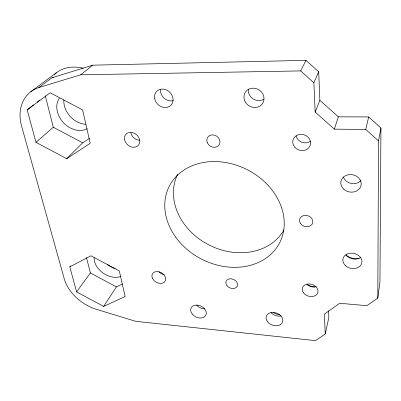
<?xml version="1.0" encoding="UTF-8"?>
<svg xmlns="http://www.w3.org/2000/svg" width="401" height="401" viewBox="0 0 401 401"><rect width="100%" height="100%" fill="white"/><g stroke="black" fill="none" stroke-linecap="round" stroke-linejoin="round"><path stroke-width="0.6" d="M325.251 333.988L324.349 314.133L339.707 303.271L366.755 305.682L377.802 298.149L378.529 140.921L380.95 128.039L368.659 116.942L338.344 116.831L319.868 100.28L318.695 71.824L305.998 60.361L92.756 65.173L51.95 77.779L38.877 87.523A44.025 33.729 45.9 0 0 21.619 126.23L64.24 278.725A37.674 26.526 33.6 0 0 96.045 309.231L135.723 321.326L315.497 340.639L325.251 333.988L328.835 317.597L328.559 310.875M380.95 128.039L379.947 281.863L377.802 298.149M378.529 140.921L365.767 129.448L368.659 116.942M365.767 129.448L334.369 129.152L338.344 116.831M334.369 129.152L315.186 112.044L319.868 100.28M315.186 112.044L313.863 82.776L318.695 71.824M38.877 87.523L80.651 74.807L300.665 70.912L305.998 60.361M70.566 265.898L69.809 266.865L76.611 291.903L103.633 306.414L116.41 286.9L122.485 284.018M76.611 291.903L90.385 272.951L86.431 257.412M33.544 104.927L27.178 109.879L36 142.355L66.676 158.671L82.701 142.841L89.478 138.38M36 142.355L53.298 127.232L45.293 95.779M80.651 74.807L92.756 65.173M36.972 102.26L39.91 99.974M27.178 109.879L50.195 92.756L82.586 109.909L90.205 143.322L66.676 158.671M30.772 91.749L56.406 72.751M69.809 266.865L90.967 255.788L119.313 270.956L125.142 296.534L103.633 306.414M53.298 127.232L82.701 142.841M90.385 272.951L116.41 286.9M300.665 70.912L313.863 82.776M314.93 286.946A15.564 12.125 16.6 0 1 307.296 284.705M281.136 315.933A8.476 6.321 20 0 1 270.986 312.569M164.285 274.7A7.213 5.373 30.1 0 1 158.941 271.843M310.354 141.297A8.822 7.905 17.6 0 1 296.133 135.889M139.618 140.245A8.175 6.697 41.7 0 1 130.841 132.811M316.364 286.665A7.88 6.095 16.8 0 1 306.75 284.103M204.716 308.895A8.095 5.94 26.1 0 1 196.635 305.061M360.9 257.362A9.464 7.544 12.1 0 1 346.178 254.81M360.95 180.565A10.05 8.642 9.5 0 1 351.146 183.437A10.05 8.642 9.5 0 1 343.351 176.991M284.013 229.883A60.04 49.418 27.1 0 1 208.42 244.68A60.04 49.418 27.1 0 1 177.578 174.385M279.898 314.745A14.777 11.108 19.9 0 1 273.201 312.61M359.171 258.61A16.481 13.223 11.8 0 1 345.953 255.502M263.673 99.318A10.085 9.263 32.7 0 1 253.066 98.862A10.085 9.263 32.7 0 1 248.299 89.383M173.262 100.621A9.769 8.406 44.7 0 1 160.52 89.624M120.876 276.439A18.11 13.108 33.8 0 1 103.077 273.071A18.11 13.108 33.8 0 1 94.13 257.637M115.192 268.605A17.819 13.043 33.9 0 1 107.217 264.334M87.238 128.736A21.042 16.486 46.7 0 1 63.258 122.47A21.042 16.486 46.7 0 1 59.328 98.21M85.809 124.255A20.657 16.336 47.1 0 1 63.874 99.789M51.95 77.779A42.636 33.213 46.5 0 1 53.609 77.283M54.511 74.34A41.333 32.697 47.1 0 1 83.253 68.24M124.571 139.643A8.336 6.767 41.3 0 0 137.132 146.38A8.336 6.767 41.3 0 0 134.701 133.408A8.336 6.767 41.3 0 0 124.571 139.643M152.495 278.444A7.338 5.403 30.1 0 0 164.395 282.119A7.338 5.403 30.1 0 0 159.493 271.943A7.338 5.403 30.1 0 0 152.495 278.444M294.86 147.272A9.012 8.015 18.2 0 0 310.063 145.733A9.012 8.015 18.2 0 0 300.073 134.395A9.012 8.015 18.2 0 0 294.86 147.272M303.467 292.79A8.03 6.15 17.1 0 0 317.116 294.018A8.03 6.15 17.1 0 0 309.833 283.963A8.03 6.15 17.1 0 0 303.467 292.79M226.931 285.652A6.105 4.627 24.3 0 0 237.066 286.55A6.105 4.627 24.3 0 0 231.106 278.775A6.105 4.627 24.3 0 0 226.931 285.652M192.249 314.068A8.241 5.975 26.2 0 0 205.738 315.487A8.241 5.975 26.2 0 0 197.508 305.136A8.241 5.975 26.2 0 0 192.249 314.068M343.817 189.287A10.266 8.762 10.2 0 0 360.88 186.044A10.266 8.762 10.2 0 0 348.268 174.751A10.266 8.762 10.2 0 0 343.817 189.287M207.267 142.581A6.882 5.925 33.8 0 0 218.575 145.608A6.882 5.925 33.8 0 0 214.36 135.117A6.882 5.925 33.8 0 0 207.267 142.581M300.509 223.578A6.792 5.594 17.2 0 0 312.098 224.239A6.792 5.594 17.2 0 0 305.873 215.367A6.792 5.594 17.2 0 0 300.509 223.578M267.462 321.657A8.632 6.366 20.2 0 0 281.963 323.181A8.632 6.366 20.2 0 0 273.888 312.489A8.632 6.366 20.2 0 0 267.462 321.657M175.743 237.212A61.995 50.215 27.2 0 0 278.745 244.425A61.995 50.215 27.2 0 0 218.981 161.713A61.995 50.215 27.2 0 0 175.743 237.212M345.677 265.803A9.649 7.624 12.5 0 0 361.652 263.562A9.649 7.624 12.5 0 0 349.857 253.252A9.649 7.624 12.5 0 0 345.677 265.803M244.51 100.295A10.306 9.398 32.5 0 0 261.637 104.681A10.306 9.398 32.5 0 0 255.793 88.491A10.306 9.398 32.5 0 0 244.51 100.295M154.621 98.275A9.97 8.511 44.2 0 0 169.633 106.32A9.97 8.511 44.2 0 0 167.147 90.3A9.97 8.511 44.2 0 0 154.621 98.275"/></g></svg>
